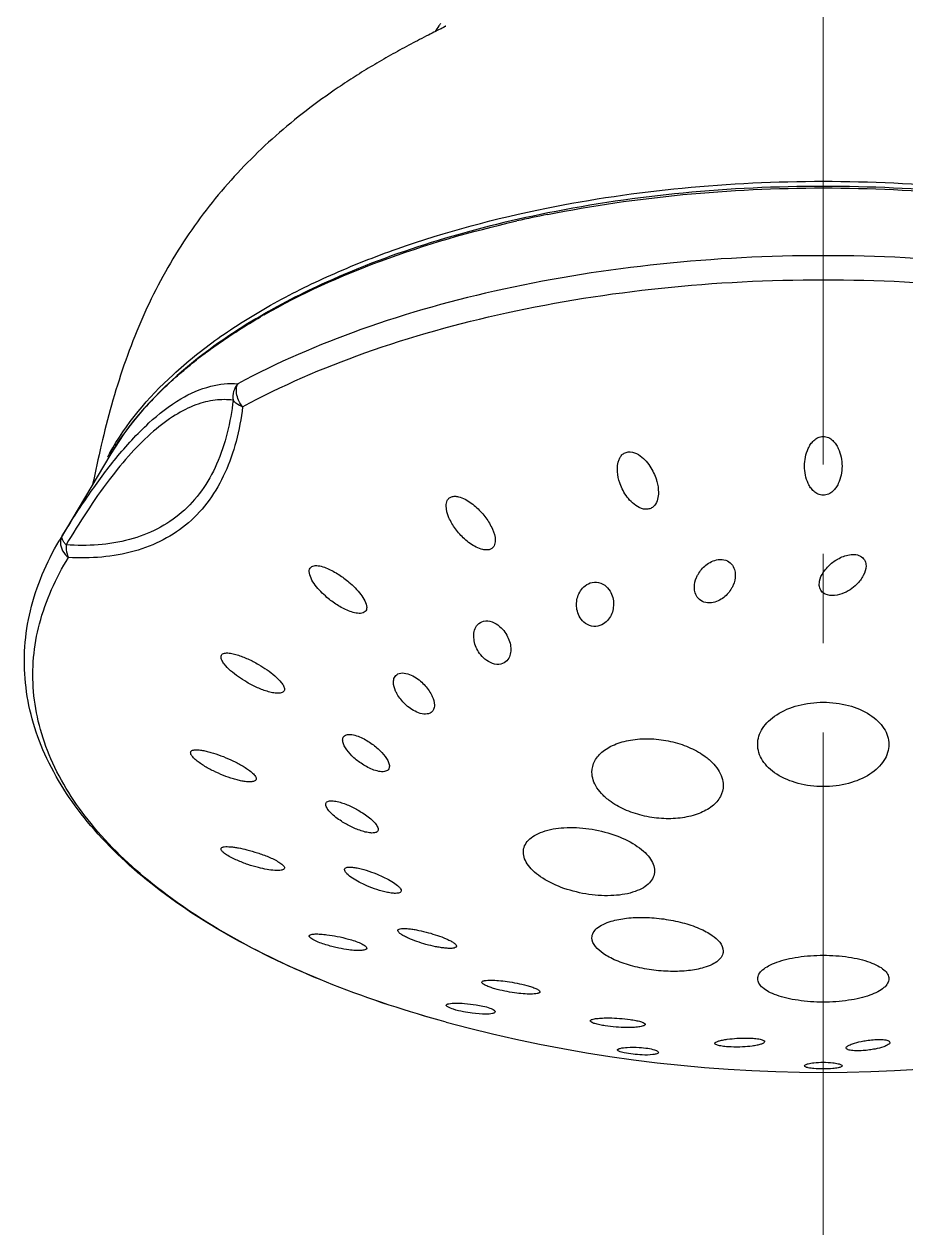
# Model space of a CAD drawing. Extents: x 0 to 3160, y 0 to 2315.
# Drawn here: x 1026.1 to 1073.2, y 1579.2 to 1643.5 of the extents above; entities that cross this region are included whole.
import ezdxf

# ---------------------------------------------------------------- set-up
doc = ezdxf.new("R2010")
doc.units = 0
doc.header["$LTSCALE"] = 3
doc.header["$MEASUREMENT"] = 0
doc.linetypes.add('CENTER2', pattern=[28.575, 19.05, -3.175, 3.175, -3.175])
doc.layers.get('0').update_dxf_attribs({"linetype": 'CONTINUOUS'})
doc.layers.add('02___PRT_ALL_AXES', color=7, linetype='CONTINUOUS')
doc.layers.add('Cneter', color=1, linetype='CENTER2', lineweight=13)

msp = doc.modelspace()

# ---------------------------------------------------------------- linework, layer by layer
at = {"color": 7, "linetype": 'Continuous'}
for p, q in [((1030.765, 1620.533), (1028.01, 1615.89)), ((1028.172, 1616.157), (1028.01, 1615.89)), ((1055.601, 1612.48), (1055.625, 1612.734)), ((1057.582, 1612.506), (1057.559, 1612.251)), ((1050.139, 1610.552), (1050.116, 1610.799)), ((1052.074, 1610.334), (1052.097, 1610.088))]:
    msp.add_line(p, q, dxfattribs=at)
for centre, radius, start, end in [((1066.926, 1568.838), 65.733, 101.28876, 102.7443), ((1055.948, 1598.172), 34.291, 119.74109, 120.10713), ((1051.205, 1605.321), 25.706, 127.0694, 128.13012), ((1046.614, 1610.427), 18.832, 136.21032, 137.80722), ((1042.093, 1614.304), 12.995, 151.27596, 152.26352), ((1068.765, 1664.322), 76.795, 254.81615, 285.18385)]:
    msp.add_arc(centre, radius, start, end, dxfattribs=at)
for points, knots in [([(1048.611, 1643.332), (1048.617, 1643.335), (1048.639, 1643.347), (1048.455, 1643.249), (1048.247, 1643.149), (1047.488, 1642.764), (1046.65, 1642.33), (1045.674, 1641.796), (1044.724, 1641.245), (1043.795, 1640.672), (1042.599, 1639.886), (1041.167, 1638.852), (1039.549, 1637.517), (1038.039, 1636.089), (1036.64, 1634.56), (1035.353, 1632.921), (1033.782, 1630.565), (1032.475, 1627.989), (1031.437, 1625.262), (1030.783, 1623.145), (1030.245, 1621.016), (1029.935, 1619.597), (1029.791, 1618.892)], [0, 0, 0, 0, 0.000552, 0.001467, 0.011218, 0.036124, 0.069305, 0.103823, 0.138061, 0.171828, 0.205241, 0.271104, 0.33595, 0.400161, 0.464188, 0.528525, 0.593648, 0.72734, 0.795868, 0.864894, 0.933155, 1, 1, 1, 1]), ([(1048.352, 1643.496), (1048.323, 1643.449), (1048.226, 1643.293), (1048.121, 1643.142), (1048.042, 1643.04)], [0, 0, 0, 0, 0.300353, 1, 1, 1, 1]), ([(1053.997, 1633.636), (1056.39, 1634.119), (1061.3, 1634.835), (1066.255, 1635.069), (1068.765, 1635.069)], [0, 0, 0, 0, 0.493066, 1, 1, 1, 1]), ([(1054.059, 1633.299), (1056.443, 1633.775), (1061.333, 1634.481), (1066.266, 1634.713), (1068.765, 1634.713)], [0, 0, 0, 0, 0.493187, 1, 1, 1, 1]), ([(1068.765, 1634.798), (1066.268, 1634.798), (1061.338, 1634.565), (1056.452, 1633.856), (1054.07, 1633.378)], [0, 0, 0, 0, 0.506776, 1, 1, 1, 1]), ([(1068.765, 1635.069), (1071.274, 1635.069), (1076.226, 1634.835), (1081.133, 1634.12), (1083.525, 1633.638)], [0, 0, 0, 0, 0.506926, 1, 1, 1, 1]), ([(1083.461, 1633.378), (1081.078, 1633.856), (1076.192, 1634.565), (1071.262, 1634.798), (1068.765, 1634.798)], [0, 0, 0, 0, 0.493224, 1, 1, 1, 1]), ([(1068.765, 1634.713), (1071.264, 1634.713), (1076.197, 1634.481), (1081.087, 1633.775), (1083.472, 1633.299)], [0, 0, 0, 0, 0.506813, 1, 1, 1, 1]), ([(1030.697, 1620.55), (1031.561, 1622.126), (1033.427, 1624.326), (1036.502, 1626.778), (1039.33, 1628.548), (1042.54, 1630.141), (1047.398, 1632.056), (1051.303, 1633.093), (1053.997, 1633.636)], [0, 0, 0, 0, 0.196474, 0.30835, 0.429706, 0.560328, 0.699604, 1, 1, 1, 1]), ([(1054.078, 1633.38), (1051.976, 1632.958), (1047.958, 1631.951), (1044.072, 1630.506), (1042.258, 1629.685)], [0, 0, 0, 0, 0.518532, 1, 1, 1, 1]), ([(1038.936, 1627.946), (1040.915, 1629.077), (1045.324, 1631.059), (1049.958, 1632.393), (1052.425, 1632.951)], [0, 0, 0, 0, 0.47393, 1, 1, 1, 1]), ([(1068.765, 1631.099), (1065.859, 1631.099), (1060.133, 1630.807), (1051.858, 1629.507), (1044.281, 1627.4), (1039.637, 1625.403), (1037.533, 1624.264)], [0, 0, 0, 0, 0.270309, 0.532079, 0.77746, 1, 1, 1, 1]), ([(1099.997, 1624.264), (1097.893, 1625.403), (1093.249, 1627.4), (1085.672, 1629.507), (1077.397, 1630.807), (1071.672, 1631.099), (1068.765, 1631.099)], [0, 0, 0, 0, 0.22254, 0.467921, 0.729691, 1, 1, 1, 1]), ([(1042.258, 1629.685), (1040.969, 1629.101), (1038.549, 1627.858), (1034.444, 1625.083), (1031.911, 1622.463), (1030.765, 1620.533)], [0, 0, 0, 0, 0.285411, 0.547104, 1, 1, 1, 1]), ([(1037.789, 1623.039), (1039.876, 1624.169), (1044.482, 1626.15), (1051.996, 1628.239), (1060.203, 1629.529), (1065.882, 1629.818), (1068.765, 1629.818)], [0, 0, 0, 0, 0.22254, 0.467921, 0.729691, 1, 1, 1, 1]), ([(1068.765, 1629.818), (1071.648, 1629.818), (1077.327, 1629.529), (1085.534, 1628.239), (1093.049, 1626.15), (1097.654, 1624.169), (1099.741, 1623.039)], [0, 0, 0, 0, 0.270309, 0.532079, 0.77746, 1, 1, 1, 1]), ([(1035.71, 1625.832), (1035.944, 1626.008), (1036.924, 1626.724), (1037.951, 1627.375), (1038.747, 1627.837)], [0, 0, 0, 0, 0.241846, 1, 1, 1, 1]), ([(1033.02, 1623.459), (1033.193, 1623.64), (1033.926, 1624.375), (1034.714, 1625.055), (1035.333, 1625.541)], [0, 0, 0, 0, 0.241725, 1, 1, 1, 1]), ([(1031.041, 1620.294), (1031.583, 1620.957), (1032.639, 1622.122), (1034.337, 1623.457), (1035.973, 1624.19), (1037.052, 1624.309), (1037.533, 1624.264)], [0, 0, 0, 0, 0.325776, 0.59642, 0.816127, 1, 1, 1, 1]), ([(1037.533, 1624.264), (1037.431, 1624.148), (1037.277, 1623.866), (1037.258, 1623.545), (1037.282, 1623.391)], [0, 0, 0, 0, 0.496892, 1, 1, 1, 1]), ([(1037.457, 1623.916), (1037.457, 1623.948), (1037.463, 1624.067), (1037.493, 1624.186), (1037.533, 1624.264)], [0, 0, 0, 0, 0.270553, 1, 1, 1, 1]), ([(1037.789, 1623.039), (1037.737, 1623.102), (1037.56, 1623.363), (1037.457, 1623.682), (1037.457, 1623.916)], [0, 0, 0, 0, 0.258588, 1, 1, 1, 1]), ([(1037.282, 1623.391), (1036.968, 1623.428), (1036.289, 1623.431), (1035.233, 1623.155), (1034.115, 1622.588), (1032.957, 1621.715), (1031.788, 1620.54), (1030.169, 1618.557), (1029.084, 1616.866), (1028.376, 1615.677)], [0, 0, 0, 0, 0.076809, 0.162863, 0.2626, 0.379172, 0.513611, 0.66403, 1, 1, 1, 1]), ([(1037.282, 1623.391), (1037.151, 1622.223), (1036.76, 1620.511), (1035.657, 1618.542), (1034.584, 1617.35), (1033.261, 1616.466), (1031.206, 1615.691), (1029.503, 1615.592), (1028.376, 1615.677)], [0, 0, 0, 0, 0.265492, 0.388403, 0.506949, 0.624407, 0.744461, 1, 1, 1, 1]), ([(1030.765, 1620.533), (1030.896, 1620.752), (1031.461, 1621.647), (1032.122, 1622.48), (1032.662, 1623.075)], [0, 0, 0, 0, 0.241121, 1, 1, 1, 1]), ([(1037.789, 1623.039), (1037.735, 1623.058), (1037.544, 1623.137), (1037.367, 1623.267), (1037.282, 1623.391)], [0, 0, 0, 0, 0.276177, 1, 1, 1, 1]), ([(1037.789, 1623.039), (1037.715, 1622.418), (1037.496, 1621.216), (1036.911, 1619.527), (1036.067, 1618.04), (1034.951, 1616.806), (1033.576, 1615.884), (1031.445, 1615.059), (1029.677, 1614.925), (1028.504, 1614.998)], [0, 0, 0, 0, 0.136144, 0.264866, 0.387309, 0.505774, 0.623703, 0.744253, 1, 1, 1, 1]), ([(1067.765, 1619.871), (1067.765, 1620.031), (1067.797, 1620.356), (1067.92, 1620.75), (1068.084, 1621.043), (1068.253, 1621.247), (1068.479, 1621.411), (1068.669, 1621.458), (1068.765, 1621.458)], [0, 0, 0, 0, 0.235169, 0.474525, 0.597743, 0.724989, 0.858681, 1, 1, 1, 1]), ([(1068.765, 1621.458), (1068.862, 1621.458), (1069.051, 1621.411), (1069.277, 1621.247), (1069.446, 1621.044), (1069.61, 1620.751), (1069.734, 1620.357), (1069.765, 1620.032), (1069.765, 1619.871)], [0, 0, 0, 0, 0.141207, 0.274823, 0.402058, 0.525298, 0.76473, 1, 1, 1, 1]), ([(1057.782, 1619.712), (1057.782, 1619.838), (1057.801, 1620.029), (1057.884, 1620.269), (1057.985, 1620.437), (1058.14, 1620.576), (1058.427, 1620.675), (1058.816, 1620.571), (1059.174, 1620.3), (1059.457, 1619.972), (1059.674, 1619.617), (1059.783, 1619.368), (1059.828, 1619.242)], [0, 0, 0, 0, 0.113165, 0.169956, 0.227757, 0.288259, 0.353662, 0.492066, 0.62708, 0.755935, 0.879936, 1, 1, 1, 1]), ([(1028.172, 1616.157), (1028.624, 1616.9), (1029.53, 1618.315), (1030.529, 1619.668), (1031.041, 1620.294)], [0, 0, 0, 0, 0.518052, 1, 1, 1, 1]), ([(1068.765, 1618.318), (1068.669, 1618.318), (1068.481, 1618.361), (1068.254, 1618.518), (1068.085, 1618.716), (1067.919, 1619.002), (1067.796, 1619.391), (1067.765, 1619.712), (1067.765, 1619.871)], [0, 0, 0, 0, 0.142143, 0.275936, 0.402733, 0.525335, 0.763972, 1, 1, 1, 1]), ([(1069.765, 1619.871), (1069.765, 1619.712), (1069.734, 1619.391), (1069.611, 1619.003), (1069.446, 1618.716), (1069.276, 1618.518), (1069.049, 1618.361), (1068.861, 1618.318), (1068.765, 1618.318)], [0, 0, 0, 0, 0.235926, 0.474489, 0.597072, 0.723881, 0.857754, 1, 1, 1, 1]), ([(1057.925, 1618.933), (1057.903, 1618.997), (1057.824, 1619.249), (1057.783, 1619.515), (1057.782, 1619.712)], [0, 0, 0, 0, 0.254239, 1, 1, 1, 1]), ([(1059.828, 1619.242), (1059.85, 1619.179), (1059.928, 1618.929), (1059.971, 1618.666), (1059.971, 1618.471)], [0, 0, 0, 0, 0.255466, 1, 1, 1, 1]), ([(1059.971, 1618.471), (1059.971, 1618.348), (1059.946, 1618.101), (1059.813, 1617.805), (1059.61, 1617.63), (1059.326, 1617.536), (1058.94, 1617.631), (1058.579, 1617.892), (1058.295, 1618.213), (1058.078, 1618.562), (1057.97, 1618.809), (1057.925, 1618.933)], [0, 0, 0, 0, 0.112238, 0.225148, 0.285602, 0.351425, 0.490941, 0.626321, 0.755198, 0.879349, 1, 1, 1, 1]), ([(1048.647, 1617.746), (1048.647, 1617.845), (1048.67, 1618), (1048.792, 1618.167), (1048.938, 1618.25), (1049.116, 1618.273), (1049.369, 1618.237), (1049.787, 1618.062), (1050.29, 1617.677), (1050.622, 1617.304), (1050.765, 1617.109)], [0, 0, 0, 0, 0.103798, 0.15628, 0.212557, 0.274917, 0.34166, 0.478275, 0.745523, 1, 1, 1, 1]), ([(1049.147, 1616.521), (1049.01, 1616.708), (1048.781, 1617.091), (1048.647, 1617.532), (1048.647, 1617.746)], [0, 0, 0, 0, 0.51931, 1, 1, 1, 1]), ([(1050.765, 1617.109), (1050.901, 1616.924), (1051.128, 1616.548), (1051.265, 1616.114), (1051.265, 1615.904)], [0, 0, 0, 0, 0.522073, 1, 1, 1, 1]), ([(1028.172, 1616.157), (1028.124, 1616.075), (1028.081, 1615.949), (1028.074, 1615.822), (1028.074, 1615.789)], [0, 0, 0, 0, 0.743791, 1, 1, 1, 1]), ([(1028.376, 1615.677), (1028.334, 1615.721), (1028.26, 1615.809), (1028.165, 1615.958), (1028.138, 1616.097), (1028.172, 1616.157)], [0, 0, 0, 0, 0.336348, 0.621005, 1, 1, 1, 1]), ([(1051.265, 1615.904), (1051.265, 1615.808), (1051.241, 1615.657), (1051.119, 1615.495), (1050.974, 1615.414), (1050.797, 1615.39), (1050.545, 1615.42), (1050.126, 1615.585), (1049.62, 1615.959), (1049.289, 1616.327), (1049.147, 1616.521)], [0, 0, 0, 0, 0.102047, 0.15399, 0.210324, 0.273203, 0.340351, 0.477665, 0.745183, 1, 1, 1, 1]), ([(1048.651, 1590.208), (1046.602, 1590.764), (1042.718, 1592.027), (1037.403, 1594.483), (1032.948, 1597.38), (1029.472, 1600.671), (1027.454, 1603.78), (1026.519, 1606.359), (1026.155, 1608.294), (1026.122, 1610.246), (1026.526, 1612.862), (1027.323, 1614.733), (1028.01, 1615.89)], [0, 0, 0, 0, 0.166067, 0.318791, 0.45673, 0.579987, 0.690733, 0.742874, 0.793718, 0.844069, 0.894754, 1, 1, 1, 1]), ([(1028.074, 1615.789), (1028.074, 1615.641), (1028.163, 1615.331), (1028.376, 1615.094), (1028.504, 1614.998)], [0, 0, 0, 0, 0.480346, 1, 1, 1, 1]), ([(1028.376, 1615.677), (1028.368, 1615.554), (1028.378, 1615.387), (1028.417, 1615.228), (1028.428, 1615.189)], [0, 0, 0, 0, 0.755947, 1, 1, 1, 1]), ([(1048.651, 1590.208), (1046.605, 1590.763), (1042.732, 1592.023), (1037.451, 1594.466), (1033.062, 1597.33), (1029.686, 1600.545), (1027.761, 1603.551), (1026.902, 1606.011), (1026.587, 1607.836), (1026.59, 1609.67), (1027.024, 1612.143), (1027.825, 1613.906), (1028.504, 1614.998)], [0, 0, 0, 0, 0.170555, 0.326723, 0.466681, 0.59017, 0.699166, 0.749791, 0.798872, 0.847427, 0.896525, 1, 1, 1, 1]), ([(1028.428, 1615.189), (1028.434, 1615.172), (1028.454, 1615.107), (1028.481, 1615.043), (1028.504, 1614.998)], [0, 0, 0, 0, 0.259704, 1, 1, 1, 1]), ([(1062.084, 1614.096), (1062.191, 1614.284), (1062.414, 1614.546), (1062.804, 1614.794), (1063.168, 1614.911), (1063.564, 1614.886), (1063.883, 1614.674), (1064.044, 1614.37), (1064.072, 1614.157), (1064.072, 1614.055)], [0, 0, 0, 0, 0.232686, 0.359589, 0.49603, 0.639134, 0.77209, 0.889631, 1, 1, 1, 1]), ([(1069.039, 1614.537), (1069.186, 1614.682), (1069.53, 1614.945), (1070.048, 1615.151), (1070.5, 1615.172), (1070.817, 1615.066), (1071.013, 1614.826), (1071.044, 1614.638), (1071.044, 1614.549)], [0, 0, 0, 0, 0.246284, 0.511526, 0.649528, 0.780074, 0.894183, 1, 1, 1, 1]), ([(1041.343, 1614.251), (1041.343, 1614.291), (1041.353, 1614.372), (1041.443, 1614.521), (1041.635, 1614.574), (1041.828, 1614.561), (1042.046, 1614.518), (1042.315, 1614.422), (1042.624, 1614.27), (1043.017, 1614.033), (1043.292, 1613.827), (1043.464, 1613.68)], [0, 0, 0, 0, 0.047396, 0.093491, 0.197314, 0.259042, 0.32411, 0.45869, 0.595279, 0.73165, 1, 1, 1, 1]), ([(1042.289, 1612.871), (1042.059, 1613.067), (1041.743, 1613.388), (1041.436, 1613.865), (1041.344, 1614.126), (1041.343, 1614.251)], [0, 0, 0, 0, 0.532375, 0.779514, 1, 1, 1, 1]), ([(1061.888, 1613.404), (1061.888, 1613.584), (1061.946, 1613.827), (1062.054, 1614.043), (1062.084, 1614.096)], [0, 0, 0, 0, 0.744259, 1, 1, 1, 1]), ([(1068.55, 1613.569), (1068.55, 1613.623), (1068.574, 1613.848), (1068.673, 1614.058), (1068.765, 1614.201)], [0, 0, 0, 0, 0.243915, 1, 1, 1, 1]), ([(1068.765, 1614.201), (1068.784, 1614.23), (1068.867, 1614.35), (1068.962, 1614.459), (1069.039, 1614.537)], [0, 0, 0, 0, 0.244731, 1, 1, 1, 1]), ([(1071.044, 1614.549), (1071.044, 1614.37), (1070.921, 1614.001), (1070.69, 1613.705), (1070.554, 1613.57)], [0, 0, 0, 0, 0.482689, 1, 1, 1, 1]), ([(1043.464, 1613.68), (1043.693, 1613.485), (1044.007, 1613.171), (1044.316, 1612.705), (1044.409, 1612.45), (1044.41, 1612.328)], [0, 0, 0, 0, 0.535421, 0.782021, 1, 1, 1, 1]), ([(1055.625, 1612.734), (1055.646, 1612.848), (1055.717, 1613.074), (1055.917, 1613.382), (1056.234, 1613.632), (1056.678, 1613.725), (1057.113, 1613.556), (1057.401, 1613.232), (1057.551, 1612.871), (1057.582, 1612.625), (1057.582, 1612.506)], [0, 0, 0, 0, 0.109684, 0.222779, 0.345024, 0.484824, 0.633041, 0.766607, 0.886978, 1, 1, 1, 1]), ([(1064.072, 1614.055), (1064.072, 1613.873), (1064.014, 1613.628), (1063.906, 1613.41), (1063.875, 1613.357)], [0, 0, 0, 0, 0.745525, 1, 1, 1, 1]), ([(1068.765, 1613.105), (1068.693, 1613.16), (1068.579, 1613.306), (1068.55, 1613.485), (1068.55, 1613.569)], [0, 0, 0, 0, 0.519452, 1, 1, 1, 1]), ([(1070.554, 1613.57), (1070.444, 1613.461), (1070.191, 1613.259), (1069.628, 1612.965), (1069.027, 1612.905), (1068.765, 1613.105)], [0, 0, 0, 0, 0.238729, 0.491491, 1, 1, 1, 1]), ([(1044.41, 1612.328), (1044.41, 1612.289), (1044.399, 1612.21), (1044.31, 1612.064), (1044.063, 1611.994), (1043.759, 1612.04), (1043.439, 1612.144), (1043.128, 1612.291), (1042.735, 1612.52), (1042.46, 1612.724), (1042.289, 1612.871)], [0, 0, 0, 0, 0.04647, 0.092093, 0.196334, 0.323345, 0.458335, 0.595127, 0.731564, 1, 1, 1, 1]), ([(1063.875, 1613.357), (1063.769, 1613.171), (1063.547, 1612.912), (1063.156, 1612.67), (1062.792, 1612.56), (1062.399, 1612.587), (1062.079, 1612.793), (1061.916, 1613.093), (1061.888, 1613.303), (1061.888, 1613.404)], [0, 0, 0, 0, 0.23275, 0.35955, 0.496231, 0.640077, 0.773508, 0.890479, 1, 1, 1, 1]), ([(1057.559, 1612.251), (1057.538, 1612.138), (1057.467, 1611.914), (1057.267, 1611.611), (1056.948, 1611.368), (1056.508, 1611.282), (1056.074, 1611.445), (1055.783, 1611.762), (1055.632, 1612.118), (1055.601, 1612.362), (1055.601, 1612.48)], [0, 0, 0, 0, 0.109806, 0.22246, 0.344327, 0.484586, 0.633696, 0.767234, 0.88711, 1, 1, 1, 1]), ([(1050.116, 1610.799), (1050.116, 1611.014), (1050.212, 1611.384), (1050.663, 1611.647), (1051.115, 1611.59), (1051.5, 1611.348), (1051.865, 1610.943), (1052.029, 1610.576), (1052.074, 1610.334)], [0, 0, 0, 0, 0.208245, 0.327774, 0.474705, 0.624677, 0.761337, 1, 1, 1, 1]), ([(1052.097, 1610.088), (1052.097, 1609.877), (1051.999, 1609.51), (1051.549, 1609.259), (1051.102, 1609.314), (1050.715, 1609.548), (1050.347, 1609.946), (1050.184, 1610.312), (1050.139, 1610.552)], [0, 0, 0, 0, 0.206549, 0.32584, 0.473692, 0.624316, 0.760967, 1, 1, 1, 1]), ([(1036.639, 1609.694), (1036.638, 1609.725), (1036.651, 1609.788), (1036.722, 1609.86), (1036.824, 1609.896), (1036.99, 1609.912), (1037.219, 1609.883), (1037.502, 1609.81), (1037.791, 1609.708), (1038.176, 1609.543), (1038.457, 1609.397), (1038.64, 1609.291)], [0, 0, 0, 0, 0.04158, 0.082724, 0.129662, 0.183479, 0.305266, 0.437722, 0.575473, 0.715971, 1, 1, 1, 1]), ([(1038.022, 1608.34), (1037.866, 1608.43), (1037.565, 1608.622), (1037.153, 1608.944), (1036.855, 1609.242), (1036.686, 1609.495), (1036.639, 1609.63), (1036.639, 1609.694)], [0, 0, 0, 0, 0.272576, 0.539404, 0.791244, 0.904452, 1, 1, 1, 1]), ([(1038.64, 1609.291), (1038.795, 1609.201), (1039.095, 1609.011), (1039.507, 1608.698), (1039.806, 1608.408), (1039.976, 1608.163), (1040.024, 1608.031), (1040.024, 1607.969)], [0, 0, 0, 0, 0.274166, 0.542034, 0.793554, 0.905772, 1, 1, 1, 1]), ([(1040.024, 1607.969), (1040.024, 1607.938), (1040.012, 1607.875), (1039.94, 1607.804), (1039.84, 1607.765), (1039.674, 1607.745), (1039.444, 1607.767), (1039.16, 1607.834), (1038.87, 1607.93), (1038.485, 1608.089), (1038.204, 1608.234), (1038.022, 1608.34)], [0, 0, 0, 0, 0.041115, 0.082373, 0.129553, 0.183734, 0.305955, 0.438601, 0.576336, 0.716646, 1, 1, 1, 1]), ([(1045.838, 1608.346), (1045.838, 1608.43), (1045.86, 1608.56), (1045.956, 1608.707), (1046.12, 1608.829), (1046.429, 1608.855), (1046.79, 1608.734), (1047.126, 1608.532), (1047.493, 1608.22), (1047.715, 1607.943), (1047.826, 1607.748)], [0, 0, 0, 0, 0.093573, 0.140807, 0.191886, 0.31684, 0.464773, 0.611597, 0.750268, 1, 1, 1, 1]), ([(1046.035, 1607.71), (1046.005, 1607.762), (1045.904, 1607.96), (1045.838, 1608.183), (1045.838, 1608.346)], [0, 0, 0, 0, 0.268705, 1, 1, 1, 1]), ([(1048.023, 1607.12), (1048.023, 1607.038), (1048.001, 1606.91), (1047.905, 1606.768), (1047.74, 1606.649), (1047.434, 1606.623), (1046.955, 1606.776), (1046.448, 1607.139), (1046.146, 1607.516), (1046.035, 1607.71)], [0, 0, 0, 0, 0.09218, 0.138839, 0.189668, 0.315203, 0.464103, 0.749443, 1, 1, 1, 1]), ([(1047.826, 1607.748), (1047.855, 1607.696), (1047.956, 1607.501), (1048.023, 1607.281), (1048.023, 1607.12)], [0, 0, 0, 0, 0.270386, 1, 1, 1, 1]), ([(1043.126, 1605.263), (1043.126, 1605.327), (1043.167, 1605.479), (1043.363, 1605.557), (1043.542, 1605.56), (1043.762, 1605.528), (1044.036, 1605.435), (1044.348, 1605.281), (1044.725, 1605.044), (1044.98, 1604.835), (1045.131, 1604.685)], [0, 0, 0, 0, 0.079978, 0.174289, 0.235609, 0.303717, 0.448188, 0.593659, 0.735251, 1, 1, 1, 1]), ([(1043.616, 1604.42), (1043.488, 1604.548), (1043.316, 1604.75), (1043.163, 1605.044), (1043.126, 1605.193), (1043.126, 1605.263)], [0, 0, 0, 0, 0.548172, 0.788594, 1, 1, 1, 1]), ([(1035.015, 1604.583), (1035.015, 1604.605), (1035.029, 1604.653), (1035.088, 1604.701), (1035.167, 1604.726), (1035.298, 1604.743), (1035.485, 1604.733), (1035.723, 1604.695), (1035.975, 1604.636), (1036.327, 1604.535), (1036.59, 1604.44), (1036.765, 1604.371)], [0, 0, 0, 0, 0.036283, 0.07349, 0.117353, 0.167983, 0.284444, 0.414637, 0.553538, 0.698415, 1, 1, 1, 1]), ([(1036.765, 1603.371), (1036.584, 1603.443), (1036.227, 1603.601), (1035.798, 1603.835), (1035.477, 1604.048), (1035.26, 1604.218), (1035.095, 1604.385), (1035.015, 1604.521), (1035.015, 1604.583)], [0, 0, 0, 0, 0.267866, 0.538178, 0.6715, 0.799759, 0.914975, 1, 1, 1, 1]), ([(1045.131, 1604.685), (1045.258, 1604.558), (1045.43, 1604.36), (1045.583, 1604.07), (1045.62, 1603.924), (1045.62, 1603.856)], [0, 0, 0, 0, 0.551394, 0.791034, 1, 1, 1, 1]), ([(1036.765, 1604.371), (1036.945, 1604.299), (1037.301, 1604.144), (1037.73, 1603.917), (1038.053, 1603.711), (1038.27, 1603.548), (1038.436, 1603.387), (1038.515, 1603.253), (1038.515, 1603.193)], [0, 0, 0, 0, 0.268908, 0.540119, 0.673576, 0.801517, 0.915773, 1, 1, 1, 1]), ([(1045.62, 1603.856), (1045.62, 1603.793), (1045.578, 1603.644), (1045.329, 1603.548), (1045.034, 1603.58), (1044.711, 1603.681), (1044.398, 1603.831), (1044.021, 1604.063), (1043.766, 1604.27), (1043.616, 1604.42)], [0, 0, 0, 0, 0.078415, 0.172578, 0.302045, 0.447125, 0.592968, 0.73475, 1, 1, 1, 1]), ([(1038.515, 1603.193), (1038.515, 1603.17), (1038.502, 1603.122), (1038.443, 1603.072), (1038.364, 1603.044), (1038.233, 1603.022), (1038.045, 1603.026), (1037.806, 1603.058), (1037.553, 1603.112), (1037.202, 1603.209), (1036.939, 1603.302), (1036.765, 1603.371)], [0, 0, 0, 0, 0.03648, 0.074239, 0.11856, 0.169509, 0.286327, 0.416587, 0.555306, 0.69978, 1, 1, 1, 1]), ([(1042.224, 1601.828), (1042.224, 1601.854), (1042.234, 1601.906), (1042.291, 1601.971), (1042.382, 1602.007), (1042.544, 1602.027), (1042.778, 1601.997), (1043.069, 1601.919), (1043.364, 1601.81), (1043.744, 1601.637), (1044.015, 1601.484), (1044.188, 1601.372)], [0, 0, 0, 0, 0.034504, 0.069886, 0.112631, 0.164856, 0.290861, 0.431023, 0.575479, 0.719855, 1, 1, 1, 1]), ([(1043.062, 1600.926), (1042.861, 1601.056), (1042.584, 1601.264), (1042.31, 1601.577), (1042.224, 1601.749), (1042.224, 1601.828)], [0, 0, 0, 0, 0.569796, 0.811241, 1, 1, 1, 1]), ([(1044.188, 1601.372), (1044.292, 1601.305), (1044.487, 1601.169), (1044.746, 1600.948), (1044.939, 1600.733), (1045.026, 1600.565), (1045.025, 1600.487)], [0, 0, 0, 0, 0.29809, 0.573411, 0.813921, 1, 1, 1, 1]), ([(1045.025, 1600.487), (1045.025, 1600.463), (1045.015, 1600.411), (1044.958, 1600.348), (1044.868, 1600.311), (1044.707, 1600.29), (1044.473, 1600.315), (1044.181, 1600.388), (1043.885, 1600.494), (1043.505, 1600.662), (1043.233, 1600.815), (1043.062, 1600.926)], [0, 0, 0, 0, 0.033785, 0.068857, 0.11159, 0.16394, 0.290335, 0.430839, 0.575456, 0.719851, 1, 1, 1, 1]), ([(1036.639, 1599.447), (1036.638, 1599.462), (1036.648, 1599.495), (1036.69, 1599.528), (1036.744, 1599.549), (1036.838, 1599.569), (1036.976, 1599.574), (1037.158, 1599.564), (1037.358, 1599.54), (1037.649, 1599.491), (1037.872, 1599.44), (1038.022, 1599.402)], [0, 0, 0, 0, 0.031805, 0.065537, 0.105609, 0.152389, 0.262581, 0.389792, 0.529472, 0.678822, 1, 1, 1, 1]), ([(1038.64, 1598.451), (1038.45, 1598.499), (1038.064, 1598.615), (1037.588, 1598.797), (1037.211, 1598.974), (1036.945, 1599.123), (1036.747, 1599.264), (1036.639, 1599.391), (1036.639, 1599.447)], [0, 0, 0, 0, 0.257585, 0.529894, 0.669161, 0.805904, 0.926147, 1, 1, 1, 1]), ([(1038.022, 1599.402), (1038.211, 1599.354), (1038.597, 1599.241), (1039.074, 1599.068), (1039.453, 1598.9), (1039.719, 1598.757), (1039.917, 1598.62), (1040.024, 1598.494), (1040.024, 1598.438)], [0, 0, 0, 0, 0.258075, 0.531079, 0.670494, 0.806889, 0.926092, 1, 1, 1, 1]), ([(1040.024, 1598.438), (1040.024, 1598.423), (1040.014, 1598.389), (1039.973, 1598.353), (1039.919, 1598.329), (1039.825, 1598.305), (1039.686, 1598.294), (1039.431, 1598.301), (1039.078, 1598.349), (1038.79, 1598.413), (1038.64, 1598.451)], [0, 0, 0, 0, 0.032934, 0.067657, 0.108517, 0.155753, 0.266379, 0.393513, 0.681233, 1, 1, 1, 1]), ([(1043.225, 1598.345), (1043.225, 1598.364), (1043.238, 1598.405), (1043.294, 1598.448), (1043.373, 1598.471), (1043.513, 1598.485), (1043.716, 1598.469), (1044.07, 1598.405), (1044.528, 1598.271), (1044.889, 1598.132), (1045.067, 1598.055)], [0, 0, 0, 0, 0.029217, 0.061695, 0.103255, 0.153957, 0.275079, 0.411628, 0.703308, 1, 1, 1, 1]), ([(1044.413, 1597.486), (1044.276, 1597.546), (1044.014, 1597.67), (1043.656, 1597.878), (1043.402, 1598.068), (1043.264, 1598.224), (1043.225, 1598.308), (1043.225, 1598.345)], [0, 0, 0, 0, 0.298494, 0.580352, 0.827267, 0.926088, 1, 1, 1, 1]), ([(1045.067, 1598.055), (1045.204, 1597.996), (1045.466, 1597.873), (1045.823, 1597.67), (1046.078, 1597.486), (1046.217, 1597.334), (1046.255, 1597.253), (1046.255, 1597.216)], [0, 0, 0, 0, 0.30027, 0.583052, 0.829215, 0.927084, 1, 1, 1, 1]), ([(1046.255, 1597.216), (1046.255, 1597.197), (1046.243, 1597.156), (1046.187, 1597.114), (1046.108, 1597.089), (1045.968, 1597.073), (1045.765, 1597.084), (1045.41, 1597.143), (1044.951, 1597.272), (1044.591, 1597.409), (1044.413, 1597.486)], [0, 0, 0, 0, 0.028837, 0.061447, 0.10301, 0.153898, 0.275294, 0.412049, 0.703692, 1, 1, 1, 1]), ([(1041.344, 1594.802), (1041.344, 1594.845), (1041.439, 1594.889), (1041.547, 1594.904), (1041.72, 1594.916), (1041.968, 1594.906), (1042.177, 1594.885), (1042.289, 1594.871)], [0, 0, 0, 0, 0.130762, 0.234547, 0.358551, 0.654107, 1, 1, 1, 1]), ([(1042.289, 1594.871), (1042.471, 1594.847), (1042.859, 1594.783), (1043.352, 1594.668), (1043.769, 1594.543), (1044.073, 1594.426), (1044.29, 1594.318), (1044.41, 1594.205), (1044.41, 1594.159)], [0, 0, 0, 0, 0.241615, 0.516432, 0.665121, 0.815011, 0.938556, 1, 1, 1, 1]), ([(1046.069, 1595.096), (1046.07, 1595.171), (1046.279, 1595.21), (1046.47, 1595.206), (1046.699, 1595.188), (1046.937, 1595.153), (1047.277, 1595.089), (1047.532, 1595.027), (1047.704, 1594.98)], [0, 0, 0, 0, 0.134446, 0.251145, 0.38551, 0.530859, 0.683284, 1, 1, 1, 1]), ([(1047.57, 1594.357), (1047.409, 1594.401), (1047.092, 1594.499), (1046.711, 1594.647), (1046.432, 1594.781), (1046.256, 1594.884), (1046.13, 1594.978), (1046.069, 1595.06), (1046.069, 1595.096)], [0, 0, 0, 0, 0.294544, 0.581968, 0.716902, 0.838868, 0.937191, 1, 1, 1, 1]), ([(1047.704, 1594.98), (1047.865, 1594.935), (1048.181, 1594.839), (1048.563, 1594.696), (1048.842, 1594.567), (1049.018, 1594.468), (1049.144, 1594.377), (1049.205, 1594.296), (1049.204, 1594.26)], [0, 0, 0, 0, 0.29573, 0.583825, 0.718649, 0.840086, 0.937598, 1, 1, 1, 1]), ([(1043.464, 1594.062), (1043.281, 1594.085), (1042.999, 1594.134), (1042.616, 1594.224), (1042.304, 1594.309), (1041.985, 1594.414), (1041.686, 1594.534), (1041.472, 1594.647), (1041.365, 1594.74), (1041.343, 1594.785), (1041.344, 1594.802)], [0, 0, 0, 0, 0.241545, 0.374665, 0.515866, 0.664397, 0.814705, 0.938978, 0.97712, 1, 1, 1, 1]), ([(1049.204, 1594.26), (1049.204, 1594.184), (1048.996, 1594.141), (1048.803, 1594.14), (1048.574, 1594.155), (1048.335, 1594.187), (1047.996, 1594.248), (1047.741, 1594.309), (1047.57, 1594.357)], [0, 0, 0, 0, 0.13569, 0.252679, 0.387123, 0.532328, 0.684406, 1, 1, 1, 1]), ([(1044.41, 1594.159), (1044.409, 1594.113), (1044.317, 1594.061), (1044.206, 1594.04), (1044.032, 1594.022), (1043.784, 1594.028), (1043.576, 1594.048), (1043.464, 1594.062)], [0, 0, 0, 0, 0.137241, 0.241663, 0.365416, 0.658561, 1, 1, 1, 1]), ([(1050.55, 1592.336), (1050.55, 1592.359), (1050.587, 1592.393), (1050.643, 1592.412), (1050.79, 1592.446), (1051.06, 1592.451), (1051.461, 1592.43), (1051.75, 1592.395), (1051.902, 1592.374)], [0, 0, 0, 0, 0.050015, 0.087111, 0.132275, 0.371338, 0.669009, 1, 1, 1, 1]), ([(1052.299, 1591.769), (1052.123, 1591.794), (1051.768, 1591.856), (1051.333, 1591.961), (1051, 1592.064), (1050.782, 1592.15), (1050.633, 1592.226), (1050.55, 1592.302), (1050.55, 1592.336)], [0, 0, 0, 0, 0.285283, 0.576488, 0.717536, 0.846099, 0.945875, 1, 1, 1, 1]), ([(1051.902, 1592.374), (1052.078, 1592.349), (1052.432, 1592.289), (1052.868, 1592.19), (1053.201, 1592.092), (1053.418, 1592.009), (1053.569, 1591.936), (1053.65, 1591.86), (1053.65, 1591.826)], [0, 0, 0, 0, 0.285902, 0.577498, 0.718377, 0.846409, 0.945582, 1, 1, 1, 1]), ([(1053.65, 1591.826), (1053.65, 1591.802), (1053.614, 1591.767), (1053.557, 1591.745), (1053.47, 1591.722), (1053.338, 1591.706), (1053.089, 1591.697), (1052.739, 1591.714), (1052.45, 1591.747), (1052.299, 1591.769)], [0, 0, 0, 0, 0.051369, 0.088913, 0.134403, 0.244569, 0.374068, 0.670859, 1, 1, 1, 1]), ([(1048.647, 1591.108), (1048.647, 1591.13), (1048.686, 1591.161), (1048.74, 1591.179), (1048.892, 1591.215), (1049.03, 1591.219), (1049.147, 1591.22)], [0, 0, 0, 0, 0.125216, 0.220854, 0.338709, 1, 1, 1, 1]), ([(1049.04, 1590.892), (1048.933, 1590.926), (1048.799, 1590.972), (1048.671, 1591.055), (1048.647, 1591.094), (1048.647, 1591.108)], [0, 0, 0, 0, 0.730124, 0.90566, 1, 1, 1, 1]), ([(1049.147, 1591.22), (1049.308, 1591.222), (1049.676, 1591.207), (1050.166, 1591.15), (1050.616, 1591.065), (1050.906, 1590.99), (1051.104, 1590.91), (1051.204, 1590.855), (1051.265, 1590.8), (1051.265, 1590.765)], [0, 0, 0, 0, 0.217968, 0.499758, 0.667864, 0.838944, 0.906577, 0.953483, 1, 1, 1, 1]), ([(1050.765, 1590.633), (1050.522, 1590.63), (1050.121, 1590.664), (1049.545, 1590.759), (1049.213, 1590.838), (1049.04, 1590.892)], [0, 0, 0, 0, 0.416429, 0.68782, 1, 1, 1, 1]), ([(1051.265, 1590.765), (1051.265, 1590.741), (1051.228, 1590.705), (1051.171, 1590.682), (1051.021, 1590.639), (1050.882, 1590.634), (1050.765, 1590.633)], [0, 0, 0, 0, 0.135975, 0.233008, 0.350559, 1, 1, 1, 1]), ([(1056.334, 1590.276), (1056.334, 1590.293), (1056.369, 1590.332), (1056.485, 1590.373), (1056.696, 1590.409), (1057.002, 1590.429), (1057.229, 1590.432), (1057.35, 1590.431)], [0, 0, 0, 0, 0.049169, 0.126213, 0.354756, 0.653137, 1, 1, 1, 1]), ([(1057.35, 1590.431), (1057.53, 1590.429), (1057.903, 1590.413), (1058.374, 1590.366), (1058.75, 1590.305), (1059.002, 1590.244), (1059.17, 1590.189), (1059.264, 1590.118), (1059.264, 1590.086)], [0, 0, 0, 0, 0.271982, 0.566877, 0.715588, 0.851992, 0.952043, 1, 1, 1, 1]), ([(1058.248, 1589.915), (1058.069, 1589.917), (1057.695, 1589.935), (1057.224, 1589.989), (1056.849, 1590.055), (1056.596, 1590.12), (1056.431, 1590.176), (1056.334, 1590.245), (1056.334, 1590.276)], [0, 0, 0, 0, 0.271868, 0.566675, 0.715698, 0.852722, 0.953061, 1, 1, 1, 1]), ([(1059.264, 1590.086), (1059.264, 1590.068), (1059.23, 1590.028), (1059.114, 1589.981), (1058.902, 1589.94), (1058.596, 1589.916), (1058.369, 1589.913), (1058.248, 1589.915)], [0, 0, 0, 0, 0.051472, 0.129764, 0.358833, 0.655922, 1, 1, 1, 1]), ([(1062.984, 1589.074), (1062.984, 1589.104), (1063.065, 1589.163), (1063.201, 1589.208), (1063.407, 1589.259), (1063.56, 1589.283), (1063.645, 1589.294)], [0, 0, 0, 0, 0.124976, 0.343877, 0.640398, 1, 1, 1, 1]), ([(1064.977, 1588.932), (1064.806, 1588.908), (1064.43, 1588.877), (1063.944, 1588.873), (1063.531, 1588.9), (1063.287, 1588.933), (1063.124, 1588.975), (1063.041, 1589.006), (1062.984, 1589.046), (1062.984, 1589.074)], [0, 0, 0, 0, 0.254121, 0.554558, 0.715227, 0.861816, 0.918202, 0.958815, 1, 1, 1, 1]), ([(1063.645, 1589.294), (1063.816, 1589.318), (1064.192, 1589.353), (1064.678, 1589.365), (1065.091, 1589.343), (1065.335, 1589.314), (1065.498, 1589.271), (1065.583, 1589.239), (1065.638, 1589.195), (1065.638, 1589.166)], [0, 0, 0, 0, 0.253808, 0.553976, 0.714046, 0.859871, 0.916192, 0.957081, 1, 1, 1, 1]), ([(1065.638, 1589.166), (1065.638, 1589.134), (1065.56, 1589.07), (1065.421, 1589.021), (1065.215, 1588.968), (1065.062, 1588.943), (1064.977, 1588.932)], [0, 0, 0, 0, 0.130351, 0.350146, 0.644698, 1, 1, 1, 1]), ([(1069.986, 1588.826), (1069.986, 1588.847), (1070.015, 1588.894), (1070.126, 1588.974), (1070.237, 1589.02), (1070.319, 1589.049)], [0, 0, 0, 0, 0.147606, 0.361197, 1, 1, 1, 1]), ([(1070.319, 1589.049), (1070.469, 1589.103), (1070.722, 1589.169), (1071.092, 1589.235), (1071.429, 1589.275), (1071.724, 1589.288), (1071.951, 1589.278), (1072.09, 1589.26), (1072.196, 1589.233), (1072.277, 1589.201), (1072.32, 1589.153), (1072.32, 1589.124)], [0, 0, 0, 0, 0.230216, 0.375948, 0.542306, 0.72029, 0.802487, 0.87112, 0.922641, 0.958625, 1, 1, 1, 1]), ([(1072.32, 1589.124), (1072.32, 1589.074), (1072.19, 1588.969), (1072.07, 1588.923), (1071.987, 1588.893)], [0, 0, 0, 0, 0.3635, 1, 1, 1, 1]), ([(1057.782, 1588.724), (1057.782, 1588.744), (1057.838, 1588.787), (1057.889, 1588.799), (1057.925, 1588.808)], [0, 0, 0, 0, 0.347854, 1, 1, 1, 1]), ([(1058.144, 1588.569), (1058.045, 1588.59), (1057.923, 1588.619), (1057.804, 1588.681), (1057.782, 1588.712), (1057.782, 1588.724)], [0, 0, 0, 0, 0.747683, 0.910855, 1, 1, 1, 1]), ([(1057.925, 1588.808), (1058.048, 1588.84), (1058.392, 1588.872), (1058.887, 1588.871), (1059.375, 1588.821), (1059.679, 1588.761), (1059.853, 1588.696), (1059.927, 1588.658), (1059.971, 1588.617), (1059.971, 1588.592)], [0, 0, 0, 0, 0.179739, 0.488317, 0.703266, 0.877003, 0.928953, 0.963641, 1, 1, 1, 1]), ([(1059.68, 1588.473), (1059.487, 1588.449), (1058.971, 1588.452), (1058.457, 1588.503), (1058.144, 1588.569)], [0, 0, 0, 0, 0.378263, 1, 1, 1, 1]), ([(1059.828, 1588.499), (1059.817, 1588.497), (1059.768, 1588.485), (1059.719, 1588.478), (1059.68, 1588.473)], [0, 0, 0, 0, 0.221174, 1, 1, 1, 1]), ([(1059.971, 1588.592), (1059.971, 1588.57), (1059.919, 1588.522), (1059.864, 1588.509), (1059.828, 1588.499)], [0, 0, 0, 0, 0.365084, 1, 1, 1, 1]), ([(1071.987, 1588.893), (1071.837, 1588.839), (1071.584, 1588.777), (1071.215, 1588.717), (1070.877, 1588.683), (1070.582, 1588.673), (1070.354, 1588.685), (1070.215, 1588.701), (1070.11, 1588.726), (1070.031, 1588.756), (1069.986, 1588.799), (1069.986, 1588.826)], [0, 0, 0, 0, 0.230733, 0.376653, 0.543563, 0.722731, 0.80542, 0.874194, 0.925447, 0.96084, 1, 1, 1, 1]), ([(1067.765, 1587.871), (1067.765, 1587.895), (1067.842, 1587.952), (1068.004, 1587.998), (1068.329, 1588.056), (1068.596, 1588.068), (1068.765, 1588.068)], [0, 0, 0, 0, 0.070472, 0.226117, 0.513146, 1, 1, 1, 1]), ([(1068.765, 1587.708), (1068.596, 1587.708), (1068.327, 1587.717), (1068.031, 1587.751), (1067.881, 1587.789), (1067.813, 1587.814), (1067.765, 1587.847), (1067.765, 1587.871)], [0, 0, 0, 0, 0.490376, 0.776563, 0.86681, 0.930933, 1, 1, 1, 1]), ([(1068.765, 1588.068), (1068.934, 1588.068), (1069.201, 1588.056), (1069.526, 1587.998), (1069.688, 1587.952), (1069.765, 1587.895), (1069.765, 1587.871)], [0, 0, 0, 0, 0.486591, 0.773728, 0.929479, 1, 1, 1, 1]), ([(1069.765, 1587.871), (1069.765, 1587.847), (1069.718, 1587.814), (1069.649, 1587.789), (1069.499, 1587.751), (1069.203, 1587.717), (1068.934, 1587.708), (1068.765, 1587.708)], [0, 0, 0, 0, 0.069019, 0.133094, 0.223283, 0.509355, 1, 1, 1, 1])]:
    msp.add_open_spline(points, degree=3, knots=knots, dxfattribs=at)
at = {"layer": '02___PRT_ALL_AXES', "color": 7, "linetype": 'Continuous'}
for points, knots in [([(1065.265, 1605.023), (1065.265, 1605.17), (1065.312, 1605.473), (1065.518, 1605.902), (1065.848, 1606.292), (1066.455, 1606.763), (1067.443, 1607.169), (1068.312, 1607.275), (1068.765, 1607.275)], [0, 0, 0, 0, 0.096828, 0.198676, 0.309194, 0.430246, 0.701902, 1, 1, 1, 1]), ([(1068.765, 1607.275), (1069.218, 1607.275), (1070.087, 1607.169), (1071.075, 1606.764), (1071.682, 1606.292), (1072.012, 1605.902), (1072.218, 1605.473), (1072.265, 1605.17), (1072.265, 1605.023)], [0, 0, 0, 0, 0.298088, 0.569733, 0.690783, 0.801303, 0.903162, 1, 1, 1, 1]), ([(1056.426, 1603.547), (1056.426, 1603.752), (1056.541, 1604.19), (1057.025, 1604.718), (1057.739, 1605.096), (1058.624, 1605.31), (1059.611, 1605.35), (1060.621, 1605.214), (1061.571, 1604.916), (1062.147, 1604.608), (1062.401, 1604.429)], [0, 0, 0, 0, 0.088136, 0.185408, 0.299501, 0.430659, 0.573956, 0.721907, 0.866354, 1, 1, 1, 1]), ([(1068.765, 1602.774), (1068.312, 1602.774), (1067.444, 1602.88), (1066.456, 1603.284), (1065.848, 1603.754), (1065.518, 1604.144), (1065.312, 1604.572), (1065.265, 1604.876), (1065.265, 1605.023)], [0, 0, 0, 0, 0.29818, 0.569845, 0.690858, 0.801337, 0.903144, 1, 1, 1, 1]), ([(1072.265, 1605.023), (1072.265, 1604.876), (1072.218, 1604.572), (1072.012, 1604.144), (1071.682, 1603.754), (1071.075, 1603.284), (1070.087, 1602.88), (1069.218, 1602.774), (1068.765, 1602.774)], [0, 0, 0, 0, 0.096855, 0.198662, 0.309141, 0.430152, 0.701815, 1, 1, 1, 1]), ([(1062.401, 1604.429), (1062.555, 1604.321), (1062.833, 1604.093), (1063.164, 1603.699), (1063.374, 1603.28), (1063.426, 1602.984), (1063.426, 1602.843)], [0, 0, 0, 0, 0.288339, 0.549004, 0.783866, 1, 1, 1, 1]), ([(1057.451, 1601.955), (1057.297, 1602.063), (1057.018, 1602.292), (1056.687, 1602.688), (1056.477, 1603.109), (1056.426, 1603.405), (1056.426, 1603.547)], [0, 0, 0, 0, 0.28816, 0.548835, 0.783708, 1, 1, 1, 1]), ([(1063.426, 1602.843), (1063.427, 1602.639), (1063.314, 1602.201), (1062.831, 1601.672), (1062.118, 1601.294), (1061.233, 1601.078), (1060.245, 1601.036), (1059.234, 1601.17), (1058.283, 1601.468), (1057.706, 1601.776), (1057.451, 1601.955)], [0, 0, 0, 0, 0.087965, 0.185095, 0.299105, 0.43023, 0.573557, 0.721585, 0.866167, 1, 1, 1, 1]), ([(1052.765, 1599.275), (1052.765, 1599.389), (1052.814, 1599.626), (1053.033, 1599.937), (1053.372, 1600.192), (1054.001, 1600.471), (1054.992, 1600.629), (1055.825, 1600.585), (1056.265, 1600.523)], [0, 0, 0, 0, 0.083362, 0.17197, 0.273481, 0.391383, 0.673885, 1, 1, 1, 1]), ([(1056.265, 1600.523), (1056.717, 1600.458), (1057.574, 1600.253), (1058.546, 1599.812), (1059.162, 1599.362), (1059.495, 1599.014), (1059.71, 1598.652), (1059.765, 1598.394), (1059.765, 1598.274)], [0, 0, 0, 0, 0.309884, 0.593995, 0.717535, 0.825664, 0.918651, 1, 1, 1, 1]), ([(1056.265, 1597.023), (1055.813, 1597.087), (1054.956, 1597.292), (1053.984, 1597.734), (1053.369, 1598.186), (1053.035, 1598.534), (1052.82, 1598.897), (1052.765, 1599.155), (1052.765, 1599.275)], [0, 0, 0, 0, 0.309704, 0.593751, 0.717344, 0.825556, 0.918621, 1, 1, 1, 1]), ([(1059.765, 1598.274), (1059.765, 1598.161), (1059.716, 1597.923), (1059.498, 1597.611), (1059.159, 1597.355), (1058.53, 1597.076), (1057.538, 1596.916), (1056.705, 1596.96), (1056.265, 1597.023)], [0, 0, 0, 0, 0.083365, 0.172019, 0.273568, 0.391469, 0.673958, 1, 1, 1, 1]), ([(1056.426, 1594.708), (1056.426, 1594.8), (1056.48, 1594.998), (1056.702, 1595.245), (1057.036, 1595.448), (1057.303, 1595.546), (1057.451, 1595.591)], [0, 0, 0, 0, 0.190887, 0.408821, 0.676358, 1, 1, 1, 1]), ([(1057.451, 1595.591), (1057.718, 1595.67), (1058.312, 1595.777), (1059.255, 1595.811), (1060.257, 1595.73), (1061.235, 1595.538), (1061.987, 1595.291), (1062.511, 1595.042), (1063.017, 1594.739), (1063.428, 1594.339), (1063.426, 1593.998)], [0, 0, 0, 0, 0.126599, 0.272594, 0.42844, 0.582961, 0.72487, 0.788018, 0.84467, 1, 1, 1, 1]), ([(1062.401, 1593.116), (1062.135, 1593.036), (1061.542, 1592.93), (1060.6, 1592.896), (1059.599, 1592.978), (1058.621, 1593.171), (1057.869, 1593.417), (1057.345, 1593.666), (1056.838, 1593.969), (1056.426, 1594.367), (1056.426, 1594.708)], [0, 0, 0, 0, 0.126419, 0.27227, 0.42804, 0.582598, 0.724634, 0.787852, 0.844567, 1, 1, 1, 1]), ([(1063.426, 1593.998), (1063.426, 1593.906), (1063.371, 1593.708), (1063.15, 1593.461), (1062.816, 1593.258), (1062.55, 1593.16), (1062.401, 1593.116)], [0, 0, 0, 0, 0.191152, 0.409332, 0.676702, 1, 1, 1, 1]), ([(1065.265, 1592.523), (1065.265, 1592.606), (1065.323, 1592.793), (1065.54, 1593.028), (1065.869, 1593.238), (1066.304, 1593.423), (1066.831, 1593.575), (1067.657, 1593.73), (1068.315, 1593.774), (1068.765, 1593.774)], [0, 0, 0, 0, 0.063811, 0.141383, 0.239562, 0.359676, 0.499983, 0.656878, 1, 1, 1, 1]), ([(1068.765, 1593.774), (1069.215, 1593.774), (1069.873, 1593.73), (1070.7, 1593.575), (1071.227, 1593.423), (1071.661, 1593.238), (1071.99, 1593.028), (1072.208, 1592.793), (1072.265, 1592.606), (1072.265, 1592.523)], [0, 0, 0, 0, 0.343117, 0.500013, 0.640321, 0.760436, 0.858616, 0.936189, 1, 1, 1, 1]), ([(1068.765, 1591.275), (1068.315, 1591.275), (1067.657, 1591.318), (1066.831, 1591.473), (1066.304, 1591.624), (1065.869, 1591.808), (1065.54, 1592.018), (1065.323, 1592.253), (1065.265, 1592.439), (1065.265, 1592.523)], [0, 0, 0, 0, 0.343262, 0.500171, 0.640474, 0.760551, 0.85867, 0.936204, 1, 1, 1, 1]), ([(1072.265, 1592.523), (1072.265, 1592.439), (1072.208, 1592.253), (1071.99, 1592.018), (1071.661, 1591.808), (1071.227, 1591.624), (1070.7, 1591.473), (1069.873, 1591.318), (1069.215, 1591.275), (1068.765, 1591.275)], [0, 0, 0, 0, 0.063789, 0.141312, 0.239427, 0.359504, 0.499811, 0.656726, 1, 1, 1, 1])]:
    msp.add_open_spline(points, degree=3, knots=knots, dxfattribs=at)
at = {"layer": 'Cneter', "lineweight": 5, "ltscale": 0.5}
msp.add_line((1068.765, 762.704), (1068.765, 1719.797), dxfattribs=at)

doc.saveas('drawing.dxf')
